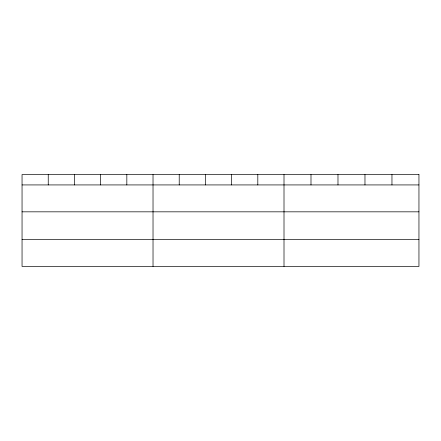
<?xml version="1.0" encoding="UTF-8"?>
<svg xmlns="http://www.w3.org/2000/svg" width="441" height="441" viewBox="0 0 441 441"><rect width="100%" height="100%" fill="white"/><g stroke="black" fill="none" stroke-linecap="round" stroke-linejoin="round"><path stroke-width="0.66" d="M22.05 184.928L418.95 184.928M22.05 211.829L418.95 211.829M22.05 239.546L418.95 239.546M391.961 174.553L391.961 184.928M364.972 174.553L364.972 184.928M337.982 174.553L337.982 184.928M310.993 174.553L310.993 184.928M284.004 174.553L284.004 266.447M257.809 174.553L257.809 184.928M231.613 174.553L231.613 184.928M205.418 174.553L205.418 184.928M179.222 174.553L179.222 184.928M153.027 174.553L153.027 266.447M126.832 174.553L126.832 184.928M100.636 174.553L100.636 184.928M74.441 174.553L74.441 184.928M48.245 174.553L48.245 184.928M418.95 174.553L22.05 174.553L22.05 266.447L418.95 266.447L418.95 174.553"/></g></svg>
